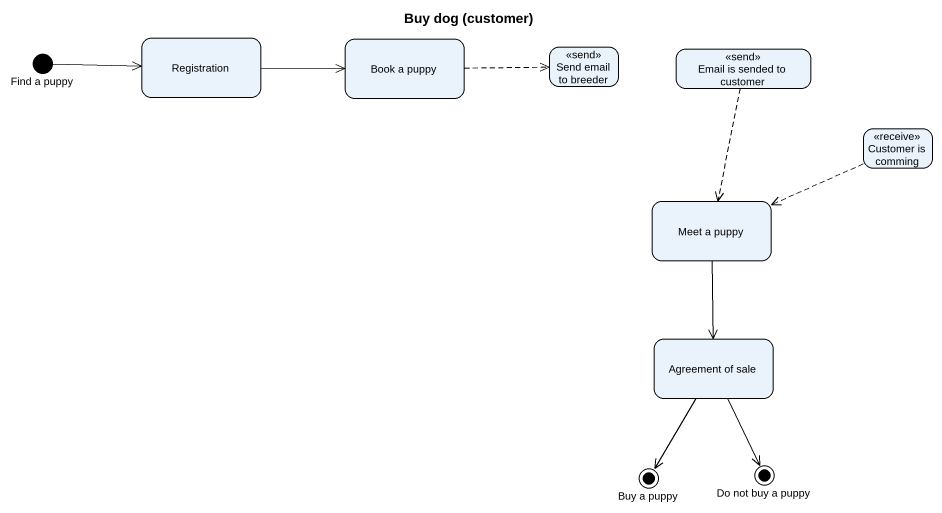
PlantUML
@startuml
title Buy dog (customer)
hide empty description
state Registration
state "Book a puppy" as Book_a_puppy
state "Find a puppy" as Find_a_puppy <<start>>
state "Send email to breeder" as Send_email_to_breeder <<send>>
state "Email is sended to customer" as Email_is_sended_to_customer <<send>>
state "Customer is comming" as Customer_is_comming <<receive>>
state "Meet a puppy" as Meet_a_puppy
state "Agreement of sale" as Agreement_of_sale
state "Buy a puppy" as Buy_a_puppy <<end>>
state "Do not buy a puppy" as Do_not_buy_a_puppy <<end>>
Registration -right-> Book_a_puppy
Book_a_puppy -right[dashed]-> Send_email_to_breeder
Find_a_puppy -right-> Registration
Email_is_sended_to_customer -[dashed]-> Meet_a_puppy
Customer_is_comming -left[dashed]-> Meet_a_puppy
Meet_a_puppy --> Agreement_of_sale
Agreement_of_sale --> Buy_a_puppy
Agreement_of_sale --> Do_not_buy_a_puppy
@enduml
